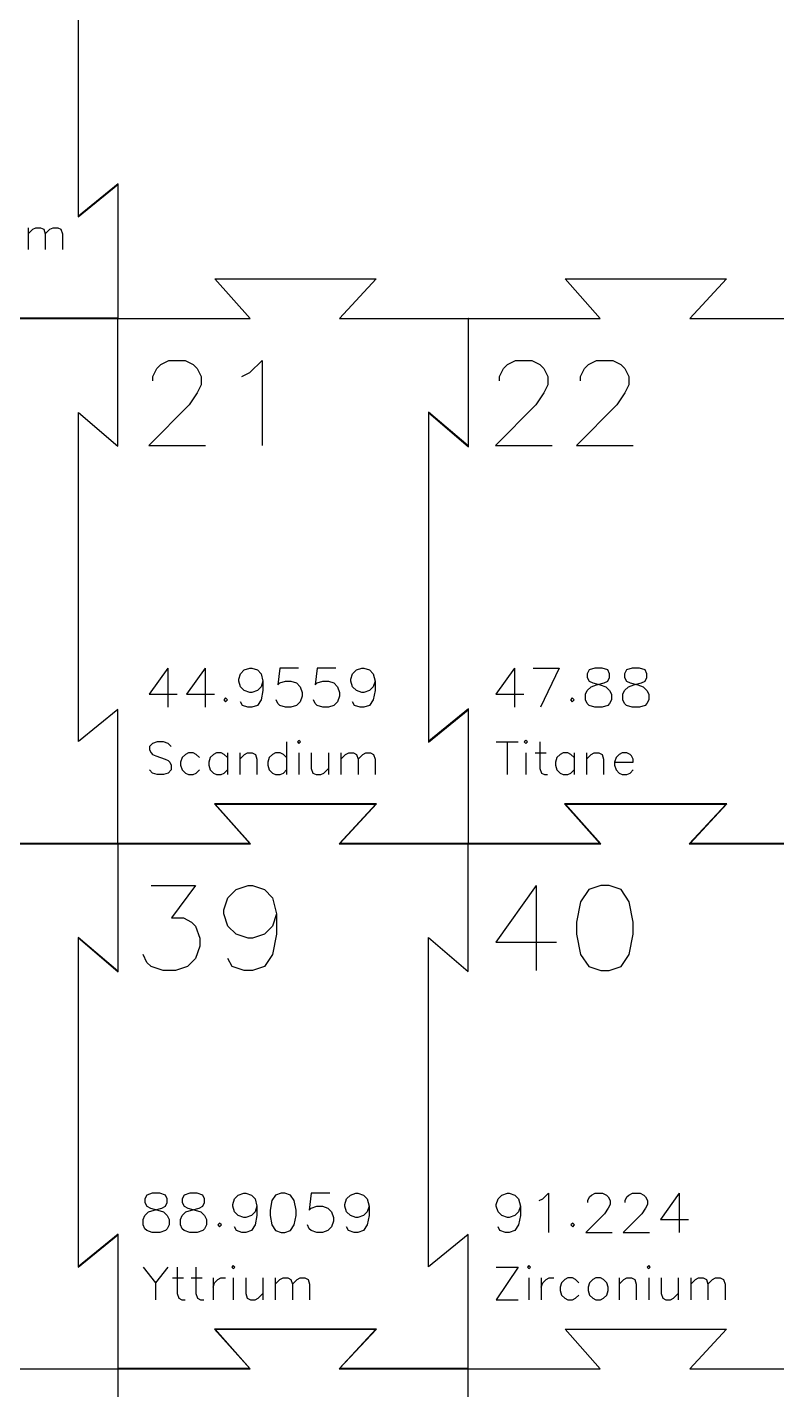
# Model space of a CAD drawing. Extents: x 0 to 297, y 0 to 210.
# Drawn here: x 41.4 to 73.2, y 94.2 to 152.1 of the extents above; entities that cross this region are included whole.
import ezdxf

# ---------------------------------------------------------------- set-up
doc = ezdxf.new("R2010")
doc.units = 0
doc.layers.get('0').update_dxf_attribs({"linetype": 'CONTINUOUS'})

msp = doc.modelspace()

# ---------------------------------------------------------------- linework, layer by layer
at = {"color": 1}
for p, q in [((43.551716, 158.031687), (43.551716, 144.016537)), ((43.566473, 144.047687), (43.566473, 157.999717)), ((43.551716, 144.016537), (45.23054, 145.388787)), ((45.245297, 145.419117), (43.566473, 144.047687)), ((45.23054, 145.388787), (45.23054, 142.559853)), ((45.245297, 142.559853), (45.245297, 145.419117)), ((45.23054, 142.559853), (45.23054, 139.701408)), ((45.245297, 139.701408), (45.245297, 142.559853)), ((50.848497, 139.701796), (49.350725, 141.380629)), ((49.350725, 141.380629), (56.204526, 141.380629)), ((56.204526, 141.380629), (54.642624, 139.701796)), ((65.720726, 139.701796), (64.222954, 141.380629)), ((64.222954, 141.380629), (71.076755, 141.380629)), ((71.076755, 141.380629), (69.514853, 139.701796)), ((39.75305, 139.694029), (41.565491, 139.694029)), ((41.565491, 139.708786), (39.787479, 139.708786)), ((43.381211, 139.708786), (41.565491, 139.708786)), ((41.565491, 139.694029), (43.381211, 139.694029)), ((45.237917, 139.708786), (43.381211, 139.708786)), ((43.381211, 139.694029), (45.237917, 139.694029)), ((45.23054, 139.701408), (45.245297, 139.701408)), ((45.237917, 139.694029), (45.237917, 139.708786)), ((47.246296, 139.701796), (50.848497, 139.701796)), ((54.642624, 139.701796), (56.437741, 139.701796)), ((60.102769, 139.701796), (60.102769, 137.000742)), ((60.117526, 139.701796), (60.102769, 139.701796)), ((60.117526, 137.000742), (60.117526, 139.701796)), ((62.118526, 139.701796), (65.720726, 139.701796)), ((69.514853, 139.701796), (71.30997, 139.701796)), ((45.238458, 134.26978), (45.238458, 137.000765)), ((60.102769, 137.000742), (60.102769, 134.285752)), ((60.117526, 134.253782), (60.117526, 137.000742)), ((43.559635, 121.724956), (43.559635, 135.708424)), ((43.559635, 135.708424), (45.238458, 134.26978)), ((60.102769, 134.285752), (58.423945, 135.724402)), ((58.423945, 135.724402), (58.423945, 121.709251)), ((58.438702, 121.740402), (58.438702, 135.692432)), ((58.438702, 135.692432), (60.117526, 134.253782)), ((45.238458, 123.096169), (43.559635, 121.724956)), ((45.238458, 120.252812), (45.238458, 123.096169)), ((58.423945, 121.709251), (60.102769, 123.081502)), ((60.117526, 123.111832), (58.438702, 121.740402)), ((60.102769, 123.081502), (60.102769, 120.252567)), ((60.117526, 120.252567), (60.117526, 123.111832)), ((60.102769, 120.252567), (60.102769, 117.394123)), ((60.117526, 117.394123), (60.117526, 120.252567)), ((49.33387, 119.080335), (50.832351, 117.401501)), ((56.221309, 119.080335), (49.33387, 119.080335)), ((50.86514, 117.386744), (49.366659, 119.065578)), ((49.366659, 119.065578), (56.18688, 119.065578)), ((56.18688, 119.065578), (54.625279, 117.386744)), ((54.659708, 117.401501), (56.221309, 119.080335)), ((64.206099, 119.080335), (65.70458, 117.401501)), ((71.093538, 119.080335), (64.206099, 119.080335)), ((65.73737, 117.386744), (64.238888, 119.065578)), ((64.238888, 119.065578), (71.059109, 119.065578)), ((71.059109, 119.065578), (69.497508, 117.386744)), ((69.531937, 117.401501), (71.093538, 119.080335)), ((39.75305, 117.386744), (41.565491, 117.386744)), ((41.565491, 117.401501), (39.787479, 117.401501)), ((43.381211, 117.401501), (41.565491, 117.401501)), ((41.565491, 117.386744), (43.381211, 117.386744)), ((45.237917, 117.401501), (43.381211, 117.401501)), ((43.381211, 117.386744), (45.237917, 117.386744)), ((45.232999, 117.39451), (45.232999, 114.693456)), ((45.242014, 117.39451), (45.232999, 117.39451)), ((45.237917, 117.386744), (45.237917, 117.401501)), ((47.245997, 117.401501), (45.238458, 117.401501)), ((45.238458, 117.401501), (45.238458, 117.386744)), ((45.238458, 117.386744), (47.245997, 117.386744)), ((45.242014, 114.693456), (45.242014, 117.39451)), ((50.832351, 117.401501), (47.245997, 117.401501)), ((47.245997, 117.386744), (50.86514, 117.386744)), ((54.625279, 117.386744), (56.43772, 117.386744)), ((56.43772, 117.401501), (54.659708, 117.401501)), ((58.25344, 117.401501), (56.43772, 117.401501)), ((56.43772, 117.386744), (58.25344, 117.386744)), ((60.110147, 117.401501), (58.25344, 117.401501)), ((58.25344, 117.386744), (60.110147, 117.386744)), ((60.102769, 117.394123), (60.117526, 117.394123)), ((60.110147, 117.386744), (60.110147, 117.401501)), ((62.118226, 117.401501), (60.110687, 117.401501)), ((60.110687, 117.401501), (60.110687, 117.386744)), ((60.110687, 117.386744), (62.118226, 117.386744)), ((65.70458, 117.401501), (62.118226, 117.401501)), ((62.118226, 117.386744), (65.73737, 117.386744)), ((69.497508, 117.386744), (71.309949, 117.386744)), ((71.309949, 117.401501), (69.531937, 117.401501)), ((73.125669, 117.401501), (71.309949, 117.401501)), ((71.309949, 117.386744), (73.125669, 117.386744)), ((74.982376, 117.401501), (73.125669, 117.401501)), ((73.125669, 117.386744), (74.982376, 117.386744)), ((45.232999, 114.693456), (45.232999, 111.972728)), ((45.242014, 111.952235), (45.242014, 114.693456)), ((60.110687, 111.962495), (60.110687, 114.69348)), ((45.232999, 111.972728), (43.554175, 113.411378)), ((43.554175, 113.411378), (43.554175, 99.407704)), ((43.563191, 99.427378), (43.563191, 113.390884)), ((43.563191, 113.390884), (45.242014, 111.952235)), ((58.431864, 99.417671), (58.431864, 113.401138)), ((58.431864, 113.401138), (60.110687, 111.962495)), ((43.554175, 99.407704), (45.232999, 100.779134)), ((45.242014, 100.798808), (43.563191, 99.427378)), ((45.232999, 100.779134), (45.232999, 97.945282)), ((45.242014, 97.945282), (45.242014, 100.798808)), ((60.110687, 100.788884), (58.431864, 99.417671)), ((60.110687, 97.945526), (60.110687, 100.788884)), ((45.232999, 97.945282), (45.232999, 95.086837)), ((45.242014, 95.086837), (45.242014, 97.945282)), ((49.340428, 96.77059), (50.838089, 95.091756)), ((56.215571, 96.77059), (49.340428, 96.77059)), ((50.858583, 95.082741), (49.360921, 96.761575)), ((49.360921, 96.761575), (56.194258, 96.761575)), ((56.194258, 96.761575), (54.631837, 95.082741)), ((54.65233, 95.091756), (56.215571, 96.77059)), ((65.720726, 95.087251), (64.222954, 96.766085)), ((64.222954, 96.766085), (71.076755, 96.766085)), ((71.076755, 96.766085), (69.514853, 95.087251)), ((39.770395, 95.087251), (41.565512, 95.087251)), ((45.232999, 95.087251), (45.232999, 92.386197)), ((45.242014, 95.087251), (45.232999, 95.087251)), ((45.232999, 95.086837), (45.242014, 95.086837)), ((47.245997, 95.091756), (45.238458, 95.091756)), ((45.238458, 95.091756), (45.238458, 95.082741)), ((45.238458, 95.082741), (47.245997, 95.082741)), ((45.242014, 92.386197), (45.242014, 95.087251)), ((50.838089, 95.091756), (47.245997, 95.091756)), ((47.245997, 95.082741), (50.858583, 95.082741)), ((54.631837, 95.082741), (56.43772, 95.082741)), ((56.43772, 95.091756), (54.65233, 95.091756)), ((58.25344, 95.091756), (56.43772, 95.091756)), ((56.43772, 95.082741), (58.25344, 95.082741)), ((60.110147, 95.091756), (58.25344, 95.091756)), ((58.25344, 95.082741), (60.110147, 95.082741)), ((60.110147, 95.082741), (60.110147, 95.091756)), ((62.118526, 95.087251), (65.720726, 95.087251)), ((69.514853, 95.087251), (71.30997, 95.087251))]:
    msp.add_line(p, q, dxfattribs=at)
at = {"color": 5}
for p, q in [((41.424748, 143.55605), (41.424748, 142.630592)), ((41.624108, 143.490995), (41.756315, 143.55605)), ((41.756315, 143.55605), (41.953577, 143.55605)), ((41.953577, 143.55605), (42.087883, 143.490995)), ((42.352298, 143.490995), (42.482406, 143.55605)), ((42.482406, 143.55605), (42.681767, 143.55605)), ((42.681767, 143.55605), (42.813974, 143.490995)), ((41.424748, 143.291633), (41.624108, 143.490995)), ((42.087883, 143.490995), (42.152937, 143.291633)), ((42.152937, 143.291633), (42.352298, 143.490995)), ((42.152937, 143.291633), (42.152937, 142.630592)), ((42.813974, 143.490995), (42.881127, 143.291633)), ((42.881127, 143.291633), (42.881127, 142.630592)), ((47.063033, 137.744695), (47.401316, 137.919294)), ((47.401316, 137.919294), (48.088794, 137.919294)), ((48.088794, 137.919294), (48.43799, 137.744695)), ((50.838707, 137.400954), (51.357044, 137.919294)), ((51.357044, 137.919294), (51.357044, 134.307282)), ((61.784168, 137.744695), (62.122451, 137.919294)), ((62.122451, 137.919294), (62.809929, 137.919294)), ((62.809929, 137.919294), (63.159125, 137.744695)), ((65.22156, 137.744695), (65.559842, 137.919294)), ((65.559842, 137.919294), (66.247321, 137.919294)), ((66.247321, 137.919294), (66.596516, 137.744695)), ((46.713838, 137.231811), (46.888436, 137.570096)), ((46.713838, 137.057212), (46.713838, 137.231811)), ((46.888436, 137.570096), (47.063033, 137.744695)), ((48.43799, 137.744695), (48.607131, 137.570096)), ((48.607131, 137.570096), (48.776273, 137.231811)), ((48.776273, 137.231811), (48.776273, 136.882614)), ((50.500424, 137.231811), (50.838707, 137.400954)), ((61.434973, 137.231811), (61.609571, 137.570096)), ((61.434973, 137.057212), (61.434973, 137.231811)), ((61.609571, 137.570096), (61.784168, 137.744695)), ((63.159125, 137.744695), (63.328266, 137.570096)), ((63.328266, 137.570096), (63.497408, 137.231811)), ((63.497408, 137.231811), (63.497408, 136.882614)), ((64.872364, 137.231811), (65.046962, 137.570096)), ((64.872364, 137.057212), (64.872364, 137.231811)), ((65.046962, 137.570096), (65.22156, 137.744695)), ((66.596516, 137.744695), (66.765658, 137.570096)), ((66.765658, 137.570096), (66.934799, 137.231811)), ((66.934799, 137.231811), (66.934799, 136.882614)), ((48.776273, 136.882614), (48.607131, 136.544328)), ((63.497408, 136.882614), (63.328266, 136.544328)), ((66.934799, 136.882614), (66.765658, 136.544328)), ((48.263392, 136.025988), (46.544696, 134.307282)), ((48.607131, 136.544328), (48.263392, 136.025988)), ((62.984527, 136.025988), (61.265831, 134.307282)), ((63.328266, 136.544328), (62.984527, 136.025988)), ((66.421918, 136.025988), (64.703223, 134.307282)), ((66.765658, 136.544328), (66.421918, 136.025988)), ((46.544696, 134.307282), (48.95087, 134.307282)), ((61.265831, 134.307282), (63.672005, 134.307282)), ((64.703223, 134.307282), (67.109397, 134.307282)), ((47.350406, 124.8515), (46.557162, 123.738433)), ((47.350406, 124.8515), (47.350406, 123.184418)), ((48.936894, 124.8515), (48.14365, 123.738433)), ((48.936894, 124.8515), (48.936894, 123.184418)), ((50.364734, 124.373033), (50.442799, 124.612266)), ((50.442799, 124.612266), (50.603966, 124.770916)), ((50.603966, 124.770916), (50.84068, 124.8515)), ((50.84068, 124.8515), (50.921264, 124.8515)), ((50.921264, 124.8515), (51.157978, 124.770916)), ((51.157978, 124.770916), (51.316627, 124.612266)), ((51.316627, 124.612266), (51.394692, 124.294967)), ((52.109871, 124.8515), (52.029287, 124.136317)), ((52.903115, 124.8515), (52.109871, 124.8515)), ((53.696359, 124.8515), (53.615775, 124.136317)), ((54.489603, 124.8515), (53.696359, 124.8515)), ((55.124198, 124.373033), (55.202264, 124.612266)), ((55.202264, 124.612266), (55.363431, 124.770916)), ((55.363431, 124.770916), (55.600145, 124.8515)), ((55.600145, 124.8515), (55.680728, 124.8515)), ((55.680728, 124.8515), (55.917443, 124.770916)), ((55.917443, 124.770916), (56.076091, 124.612266)), ((56.076091, 124.612266), (56.154157, 124.294967)), ((62.071541, 124.8515), (61.278297, 123.738433)), ((62.071541, 124.8515), (62.071541, 123.184418)), ((62.864785, 124.8515), (63.975327, 124.8515)), ((63.975327, 124.8515), (63.182083, 123.184418)), ((65.244517, 124.770916), (65.163934, 124.612266)), ((65.163934, 124.612266), (65.163934, 124.453617)), ((65.163934, 124.453617), (65.244517, 124.294967)), ((65.481232, 124.8515), (65.244517, 124.770916)), ((65.798529, 124.8515), (65.481232, 124.8515)), ((66.037762, 124.770916), (65.798529, 124.8515)), ((66.115827, 124.612266), (66.037762, 124.770916)), ((66.037762, 124.294967), (66.115827, 124.453617)), ((66.115827, 124.453617), (66.115827, 124.612266)), ((66.831006, 124.770916), (66.750422, 124.612266)), ((66.750422, 124.612266), (66.750422, 124.453617)), ((66.750422, 124.453617), (66.831006, 124.294967)), ((67.06772, 124.8515), (66.831006, 124.770916)), ((67.385017, 124.8515), (67.06772, 124.8515)), ((67.62425, 124.770916), (67.385017, 124.8515)), ((67.702315, 124.612266), (67.62425, 124.770916)), ((67.62425, 124.294967), (67.702315, 124.453617)), ((67.702315, 124.453617), (67.702315, 124.612266)), ((50.364734, 124.294967), (50.364734, 124.373033)), ((50.442799, 124.055733), (50.364734, 124.294967)), ((50.603966, 123.899601), (50.442799, 124.055733)), ((50.84068, 123.819017), (50.603966, 123.899601)), ((51.157978, 123.899601), (50.921264, 123.819017)), ((51.316627, 124.055733), (51.157978, 123.899601)), ((51.394692, 124.294967), (51.316627, 124.055733)), ((51.394692, 123.899601), (51.316627, 123.501718)), ((51.394692, 124.294967), (51.394692, 123.899601)), ((52.029287, 124.136317), (52.109871, 124.216901)), ((52.109871, 124.216901), (52.346585, 124.294967)), ((52.346585, 124.294967), (52.585817, 124.294967)), ((52.585817, 124.294967), (52.82505, 124.216901)), ((52.82505, 124.216901), (52.98118, 124.055733)), ((52.98118, 124.055733), (53.061764, 123.819017)), ((53.615775, 124.136317), (53.696359, 124.216901)), ((53.696359, 124.216901), (53.933073, 124.294967)), ((53.933073, 124.294967), (54.172305, 124.294967)), ((54.172305, 124.294967), (54.411538, 124.216901)), ((54.411538, 124.216901), (54.567668, 124.055733)), ((54.567668, 124.055733), (54.648252, 123.819017)), ((55.124198, 124.294967), (55.124198, 124.373033)), ((55.202264, 124.055733), (55.124198, 124.294967)), ((55.363431, 123.899601), (55.202264, 124.055733)), ((55.600145, 123.819017), (55.363431, 123.899601)), ((55.917443, 123.899601), (55.680728, 123.819017)), ((56.076091, 124.055733), (55.917443, 123.899601)), ((56.154157, 124.294967), (56.076091, 124.055733)), ((56.154157, 123.899601), (56.076091, 123.501718)), ((56.154157, 124.294967), (56.154157, 123.899601)), ((65.085869, 123.738433), (65.163934, 123.899601)), ((65.163934, 123.899601), (65.325101, 124.055733)), ((65.244517, 124.294967), (65.403166, 124.216901)), ((65.325101, 124.055733), (65.561815, 124.136317)), ((65.403166, 124.216901), (65.720464, 124.136317)), ((65.561815, 124.136317), (65.879113, 124.216901)), ((65.720464, 124.136317), (65.959696, 124.055733)), ((65.879113, 124.216901), (66.037762, 124.294967)), ((65.959696, 124.055733), (66.115827, 123.899601)), ((66.115827, 123.899601), (66.19641, 123.738433)), ((66.672357, 123.738433), (66.750422, 123.899601)), ((66.750422, 123.899601), (66.911589, 124.055733)), ((66.831006, 124.294967), (66.989655, 124.216901)), ((66.911589, 124.055733), (67.148303, 124.136317)), ((66.989655, 124.216901), (67.306952, 124.136317)), ((67.148303, 124.136317), (67.465601, 124.216901)), ((67.306952, 124.136317), (67.546185, 124.055733)), ((67.465601, 124.216901), (67.62425, 124.294967)), ((67.546185, 124.055733), (67.702315, 123.899601)), ((67.702315, 123.899601), (67.782899, 123.738433)), ((46.557162, 123.738433), (47.748287, 123.738433)), ((48.14365, 123.738433), (49.334775, 123.738433)), ((49.808204, 123.582302), (49.730138, 123.501718)), ((49.730138, 123.501718), (49.808204, 123.422393)), ((49.888787, 123.501718), (49.808204, 123.582302)), ((49.808204, 123.422393), (49.888787, 123.501718)), ((50.523382, 123.263743), (50.442799, 123.422393)), ((50.921264, 123.819017), (50.84068, 123.819017)), ((51.316627, 123.501718), (51.157978, 123.263743)), ((52.029287, 123.343068), (51.951222, 123.501718)), ((52.109871, 123.263743), (52.029287, 123.343068)), ((52.98118, 123.422393), (52.82505, 123.263743)), ((53.061764, 123.660367), (52.98118, 123.422393)), ((53.061764, 123.819017), (53.061764, 123.660367)), ((53.615775, 123.343068), (53.53771, 123.501718)), ((53.696359, 123.263743), (53.615775, 123.343068)), ((54.567668, 123.422393), (54.411538, 123.263743)), ((54.648252, 123.660367), (54.567668, 123.422393)), ((54.648252, 123.819017), (54.648252, 123.660367)), ((55.282847, 123.263743), (55.202264, 123.422393)), ((55.680728, 123.819017), (55.600145, 123.819017)), ((56.076091, 123.501718), (55.917443, 123.263743)), ((61.278297, 123.738433), (62.469422, 123.738433)), ((64.529339, 123.582302), (64.451273, 123.501718)), ((64.451273, 123.501718), (64.529339, 123.422393)), ((64.609922, 123.501718), (64.529339, 123.582302)), ((64.529339, 123.422393), (64.609922, 123.501718)), ((65.085869, 123.501718), (65.085869, 123.738433)), ((65.163934, 123.343068), (65.085869, 123.501718)), ((65.244517, 123.263743), (65.163934, 123.343068)), ((66.115827, 123.343068), (66.037762, 123.263743)), ((66.19641, 123.501718), (66.115827, 123.343068)), ((66.19641, 123.738433), (66.19641, 123.501718)), ((66.672357, 123.501718), (66.672357, 123.738433)), ((66.750422, 123.343068), (66.672357, 123.501718)), ((66.831006, 123.263743), (66.750422, 123.343068)), ((67.702315, 123.343068), (67.62425, 123.263743)), ((67.782899, 123.501718), (67.702315, 123.343068)), ((67.782899, 123.738433), (67.782899, 123.501718)), ((50.760097, 123.184418), (50.523382, 123.263743)), ((50.921264, 123.184418), (50.760097, 123.184418)), ((51.157978, 123.263743), (50.921264, 123.184418)), ((52.346585, 123.184418), (52.109871, 123.263743)), ((52.585817, 123.184418), (52.346585, 123.184418)), ((52.82505, 123.263743), (52.585817, 123.184418)), ((53.933073, 123.184418), (53.696359, 123.263743)), ((54.172305, 123.184418), (53.933073, 123.184418)), ((54.411538, 123.263743), (54.172305, 123.184418)), ((55.519561, 123.184418), (55.282847, 123.263743)), ((55.680728, 123.184418), (55.519561, 123.184418)), ((55.917443, 123.263743), (55.680728, 123.184418)), ((65.481232, 123.184418), (65.244517, 123.263743)), ((65.798529, 123.184418), (65.481232, 123.184418)), ((66.037762, 123.263743), (65.798529, 123.184418)), ((67.06772, 123.184418), (66.831006, 123.263743)), ((67.385017, 123.184418), (67.06772, 123.184418)), ((67.62425, 123.263743), (67.385017, 123.184418)), ((46.710894, 121.645389), (46.578687, 121.513181)), ((46.908156, 121.712542), (46.710894, 121.645389)), ((47.172571, 121.712542), (46.908156, 121.712542)), ((47.371931, 121.645389), (47.172571, 121.712542)), ((47.504138, 121.513181), (47.371931, 121.645389)), ((52.393712, 121.712542), (52.393712, 120.323307)), ((52.920443, 121.777597), (52.855388, 121.712542)), ((52.855388, 121.712542), (52.920443, 121.645389)), ((52.987596, 121.712542), (52.920443, 121.777597)), ((52.920443, 121.645389), (52.987596, 121.712542)), ((61.299822, 121.712542), (62.225273, 121.712542)), ((61.761498, 121.712542), (61.761498, 120.323307)), ((62.554742, 121.777597), (62.489688, 121.712542)), ((62.489688, 121.712542), (62.554742, 121.645389)), ((62.621895, 121.712542), (62.554742, 121.777597)), ((62.554742, 121.645389), (62.621895, 121.712542)), ((63.150725, 121.712542), (63.150725, 120.587723)), ((46.578687, 121.513181), (46.578687, 121.380972)), ((46.578687, 121.380972), (46.643741, 121.248764)), ((46.643741, 121.248764), (46.710894, 121.183709)), ((46.710894, 121.183709), (46.843101, 121.116556)), ((46.843101, 121.116556), (47.239723, 120.984348)), ((47.239723, 120.984348), (47.371931, 120.919293)), ((47.965815, 121.049403), (47.90076, 120.85214)), ((48.100121, 121.183709), (47.965815, 121.049403)), ((48.230229, 121.248764), (48.100121, 121.183709)), ((48.42959, 121.248764), (48.230229, 121.248764)), ((48.561797, 121.183709), (48.42959, 121.248764)), ((48.694004, 121.049403), (48.561797, 121.183709)), ((49.155681, 121.049403), (49.090626, 120.85214)), ((49.289987, 121.183709), (49.155681, 121.049403)), ((49.420096, 121.248764), (49.289987, 121.183709)), ((49.619456, 121.248764), (49.420096, 121.248764)), ((49.751663, 121.183709), (49.619456, 121.248764)), ((49.883871, 121.049403), (49.751663, 121.183709)), ((49.883871, 121.248764), (49.883871, 120.323307)), ((50.410602, 121.248764), (50.410602, 120.323307)), ((50.410602, 120.984348), (50.609962, 121.183709)), ((50.609962, 121.183709), (50.742169, 121.248764)), ((50.742169, 121.248764), (50.939431, 121.248764)), ((50.939431, 121.248764), (51.073737, 121.183709)), ((51.073737, 121.183709), (51.138791, 120.984348)), ((51.138791, 120.984348), (51.138791, 120.323307)), ((51.665522, 121.049403), (51.600468, 120.85214)), ((51.799828, 121.183709), (51.665522, 121.049403)), ((51.929937, 121.248764), (51.799828, 121.183709)), ((52.129297, 121.248764), (51.929937, 121.248764)), ((52.261505, 121.183709), (52.129297, 121.248764)), ((52.393712, 121.049403), (52.261505, 121.183709)), ((52.920443, 121.248764), (52.920443, 120.323307)), ((53.449272, 121.248764), (53.449272, 120.587723)), ((54.177462, 121.248764), (54.177462, 120.323307)), ((54.704193, 121.248764), (54.704193, 120.323307)), ((54.704193, 120.984348), (54.903553, 121.183709)), ((54.903553, 121.183709), (55.035761, 121.248764)), ((55.035761, 121.248764), (55.233022, 121.248764)), ((55.233022, 121.248764), (55.367328, 121.183709)), ((55.367328, 121.183709), (55.432383, 120.984348)), ((55.432383, 120.984348), (55.631743, 121.183709)), ((55.432383, 120.984348), (55.432383, 120.323307)), ((55.631743, 121.183709), (55.761852, 121.248764)), ((55.761852, 121.248764), (55.961212, 121.248764)), ((55.961212, 121.248764), (56.093419, 121.183709)), ((56.093419, 121.183709), (56.160572, 120.984348)), ((56.160572, 120.984348), (56.160572, 120.323307)), ((62.554742, 121.248764), (62.554742, 120.323307)), ((62.953463, 121.248764), (63.415139, 121.248764)), ((63.876816, 121.049403), (63.811762, 120.85214)), ((64.011122, 121.183709), (63.876816, 121.049403)), ((64.141231, 121.248764), (64.011122, 121.183709)), ((64.340591, 121.248764), (64.141231, 121.248764)), ((64.472798, 121.183709), (64.340591, 121.248764)), ((64.605006, 121.049403), (64.472798, 121.183709)), ((64.605006, 121.248764), (64.605006, 120.323307)), ((65.131737, 121.248764), (65.131737, 120.323307)), ((65.131737, 120.984348), (65.331097, 121.183709)), ((65.331097, 121.183709), (65.463304, 121.248764)), ((65.463304, 121.248764), (65.660566, 121.248764)), ((65.660566, 121.248764), (65.794872, 121.183709)), ((65.794872, 121.183709), (65.859926, 120.984348)), ((65.859926, 120.984348), (65.859926, 120.323307)), ((66.386657, 121.049403), (66.321603, 120.85214)), ((66.520963, 121.183709), (66.386657, 121.049403)), ((66.651072, 121.248764), (66.520963, 121.183709)), ((66.850432, 121.248764), (66.651072, 121.248764)), ((66.98264, 121.183709), (66.850432, 121.248764)), ((67.049793, 121.116556), (66.98264, 121.183709)), ((67.114847, 120.984348), (67.049793, 121.116556)), ((67.114847, 120.85214), (67.114847, 120.984348)), ((46.710894, 120.389411), (46.578687, 120.521619)), ((46.908156, 120.323307), (46.710894, 120.389411)), ((47.371931, 120.389411), (47.172571, 120.323307)), ((47.371931, 120.919293), (47.436985, 120.85214)), ((47.504138, 120.521619), (47.371931, 120.389411)), ((47.436985, 120.85214), (47.504138, 120.719931)), ((47.504138, 120.719931), (47.504138, 120.521619)), ((47.90076, 120.85214), (47.90076, 120.719931)), ((47.90076, 120.719931), (47.965815, 120.521619)), ((47.965815, 120.521619), (48.100121, 120.389411)), ((48.100121, 120.389411), (48.230229, 120.323307)), ((48.42959, 120.323307), (48.561797, 120.389411)), ((48.561797, 120.389411), (48.694004, 120.521619)), ((49.090626, 120.85214), (49.090626, 120.719931)), ((49.090626, 120.719931), (49.155681, 120.521619)), ((49.155681, 120.521619), (49.289987, 120.389411)), ((49.289987, 120.389411), (49.420096, 120.323307)), ((49.619456, 120.323307), (49.751663, 120.389411)), ((49.751663, 120.389411), (49.883871, 120.521619)), ((51.600468, 120.85214), (51.600468, 120.719931)), ((51.600468, 120.719931), (51.665522, 120.521619)), ((51.665522, 120.521619), (51.799828, 120.389411)), ((51.799828, 120.389411), (51.929937, 120.323307)), ((52.129297, 120.323307), (52.261505, 120.389411)), ((52.261505, 120.389411), (52.393712, 120.521619)), ((53.449272, 120.587723), (53.516425, 120.389411)), ((53.516425, 120.389411), (53.648633, 120.323307)), ((53.847993, 120.323307), (53.978102, 120.389411)), ((53.978102, 120.389411), (54.177462, 120.587723)), ((63.150725, 120.587723), (63.217878, 120.389411)), ((63.217878, 120.389411), (63.347987, 120.323307)), ((63.811762, 120.85214), (63.811762, 120.719931)), ((63.811762, 120.719931), (63.876816, 120.521619)), ((63.876816, 120.521619), (64.011122, 120.389411)), ((64.011122, 120.389411), (64.141231, 120.323307)), ((64.340591, 120.323307), (64.472798, 120.389411)), ((64.472798, 120.389411), (64.605006, 120.521619)), ((66.321603, 120.85214), (67.114847, 120.85214)), ((66.321603, 120.85214), (66.321603, 120.719931)), ((66.321603, 120.719931), (66.386657, 120.521619)), ((66.386657, 120.521619), (66.520963, 120.389411)), ((66.520963, 120.389411), (66.651072, 120.323307)), ((66.850432, 120.323307), (66.98264, 120.389411)), ((66.98264, 120.389411), (67.114847, 120.521619)), ((47.172571, 120.323307), (46.908156, 120.323307)), ((48.230229, 120.323307), (48.42959, 120.323307)), ((49.420096, 120.323307), (49.619456, 120.323307)), ((51.929937, 120.323307), (52.129297, 120.323307)), ((53.648633, 120.323307), (53.847993, 120.323307)), ((63.347987, 120.323307), (63.482292, 120.323307)), ((64.141231, 120.323307), (64.340591, 120.323307)), ((66.651072, 120.323307), (66.850432, 120.323307)), ((46.645455, 115.612008), (48.533292, 115.612008)), ((48.533292, 115.612008), (47.507531, 114.237043)), ((49.908249, 115.093668), (50.257444, 115.437409)), ((50.257444, 115.437409), (50.770325, 115.612008)), ((50.770325, 115.612008), (50.944922, 115.612008)), ((50.944922, 115.612008), (51.457803, 115.437409)), ((51.457803, 115.437409), (51.801542, 115.093668)), ((62.996984, 115.612008), (61.278288, 113.200363)), ((62.996984, 115.612008), (62.996984, 111.999997)), ((65.234016, 115.437409), (64.884821, 114.924526)), ((65.746897, 115.612008), (65.234016, 115.437409)), ((66.090636, 115.612008), (65.746897, 115.612008)), ((66.608973, 115.437409), (66.090636, 115.612008)), ((66.947256, 114.924526), (66.608973, 115.437409)), ((49.739107, 114.575328), (49.908249, 115.093668)), ((51.801542, 115.093668), (51.970684, 114.406186)), ((64.884821, 114.924526), (64.71568, 114.062444)), ((67.121854, 114.062444), (66.947256, 114.924526)), ((47.507531, 114.237043), (48.020412, 114.237043)), ((48.020412, 114.237043), (48.364151, 114.062444)), ((48.364151, 114.062444), (48.533292, 113.887846)), ((49.739107, 114.406186), (49.739107, 114.575328)), ((49.908249, 113.887846), (49.739107, 114.406186)), ((51.970684, 114.406186), (51.801542, 113.887846)), ((51.970684, 114.406186), (51.970684, 113.54956)), ((64.71568, 114.062444), (64.71568, 113.54956)), ((67.121854, 113.54956), (67.121854, 114.062444)), ((48.533292, 113.887846), (48.70789, 113.374962)), ((50.257444, 113.54956), (49.908249, 113.887846)), ((50.770325, 113.374962), (50.257444, 113.54956)), ((51.457803, 113.54956), (50.944922, 113.374962)), ((51.801542, 113.887846), (51.457803, 113.54956)), ((51.970684, 113.54956), (51.801542, 112.687479)), ((64.71568, 113.54956), (64.884821, 112.687479)), ((66.947256, 112.687479), (67.121854, 113.54956)), ((48.70789, 113.03122), (48.533292, 112.515608)), ((48.70789, 113.374962), (48.70789, 113.03122)), ((50.944922, 113.374962), (50.770325, 113.374962)), ((61.278288, 113.200363), (63.85906, 113.200363)), ((46.470858, 112.343738), (46.301716, 112.687479)), ((46.645455, 112.171867), (46.470858, 112.343738)), ((48.533292, 112.515608), (48.195009, 112.171867)), ((50.082846, 112.171867), (49.908249, 112.515608)), ((51.801542, 112.687479), (51.457803, 112.171867)), ((64.884821, 112.687479), (65.234016, 112.171867)), ((66.608973, 112.171867), (66.947256, 112.687479)), ((47.158336, 111.999997), (46.645455, 112.171867)), ((47.676673, 111.999997), (47.158336, 111.999997)), ((48.195009, 112.171867), (47.676673, 111.999997)), ((50.595727, 111.999997), (50.082846, 112.171867)), ((50.944922, 111.999997), (50.595727, 111.999997)), ((51.457803, 112.171867), (50.944922, 111.999997)), ((65.234016, 112.171867), (65.746897, 111.999997)), ((65.746897, 111.999997), (66.090636, 111.999997)), ((66.090636, 111.999997), (66.608973, 112.171867)), ((46.460374, 102.463631), (46.379791, 102.304981)), ((46.697088, 102.544215), (46.460374, 102.463631)), ((47.014386, 102.544215), (46.697088, 102.544215)), ((47.253618, 102.463631), (47.014386, 102.544215)), ((47.331684, 102.304981), (47.253618, 102.463631)), ((48.046862, 102.463631), (47.966279, 102.304981)), ((48.283577, 102.544215), (48.046862, 102.463631)), ((48.600874, 102.544215), (48.283577, 102.544215)), ((48.840107, 102.463631), (48.600874, 102.544215)), ((48.918172, 102.304981), (48.840107, 102.463631)), ((50.187362, 102.304981), (50.34853, 102.463631)), ((50.34853, 102.463631), (50.585244, 102.544215)), ((50.585244, 102.544215), (50.665827, 102.544215)), ((50.665827, 102.544215), (50.902541, 102.463631)), ((50.902541, 102.463631), (51.06119, 102.304981)), ((51.935018, 102.463631), (51.773851, 102.226915)), ((52.171732, 102.544215), (51.935018, 102.463631)), ((52.330381, 102.544215), (52.171732, 102.544215)), ((52.569613, 102.463631), (52.330381, 102.544215)), ((52.725744, 102.226915), (52.569613, 102.463631)), ((53.440923, 102.544215), (53.360339, 101.829032)), ((54.234167, 102.544215), (53.440923, 102.544215)), ((54.946827, 102.304981), (55.107994, 102.463631)), ((55.107994, 102.463631), (55.344709, 102.544215)), ((55.344709, 102.544215), (55.425292, 102.544215)), ((55.425292, 102.544215), (55.662006, 102.463631)), ((55.662006, 102.463631), (55.820655, 102.304981)), ((61.377932, 102.304981), (61.539099, 102.463631)), ((61.539099, 102.463631), (61.775813, 102.544215)), ((61.775813, 102.544215), (61.856396, 102.544215)), ((61.856396, 102.544215), (62.09311, 102.463631)), ((62.09311, 102.463631), (62.251759, 102.304981)), ((63.281717, 102.304981), (63.52095, 102.544215)), ((63.52095, 102.544215), (63.52095, 100.877133)), ((65.266087, 102.383047), (65.34667, 102.463631)), ((65.34667, 102.463631), (65.502801, 102.544215)), ((65.502801, 102.544215), (65.820099, 102.544215)), ((65.820099, 102.544215), (65.981266, 102.463631)), ((65.981266, 102.463631), (66.059331, 102.383047)), ((66.852575, 102.383047), (66.933159, 102.463631)), ((66.933159, 102.463631), (67.089289, 102.544215)), ((67.089289, 102.544215), (67.406587, 102.544215)), ((67.406587, 102.544215), (67.567754, 102.463631)), ((67.567754, 102.463631), (67.645819, 102.383047)), ((69.073659, 102.544215), (68.280415, 101.431148)), ((69.073659, 102.544215), (69.073659, 100.877133)), ((46.379791, 102.304981), (46.379791, 102.146331)), ((46.379791, 102.146331), (46.460374, 101.987681)), ((46.460374, 101.987681), (46.619023, 101.909616)), ((46.619023, 101.909616), (46.936321, 101.829032)), ((46.777672, 101.829032), (47.094969, 101.909616)), ((47.094969, 101.909616), (47.253618, 101.987681)), ((47.253618, 101.987681), (47.331684, 102.146331)), ((47.331684, 102.146331), (47.331684, 102.304981)), ((47.966279, 102.304981), (47.966279, 102.146331)), ((47.966279, 102.146331), (48.046862, 101.987681)), ((48.046862, 101.987681), (48.205511, 101.909616)), ((48.205511, 101.909616), (48.522809, 101.829032)), ((48.36416, 101.829032), (48.681458, 101.909616)), ((48.681458, 101.909616), (48.840107, 101.987681)), ((48.840107, 101.987681), (48.918172, 102.146331)), ((48.918172, 102.146331), (48.918172, 102.304981)), ((50.109297, 102.065747), (50.187362, 102.304981)), ((50.109297, 101.987681), (50.109297, 102.065747)), ((50.187362, 101.748448), (50.109297, 101.987681)), ((51.06119, 102.304981), (51.139255, 101.987681)), ((51.139255, 101.987681), (51.06119, 101.748448)), ((51.139255, 101.987681), (51.139255, 101.592316)), ((51.773851, 102.226915), (51.695785, 101.829032)), ((52.806327, 101.829032), (52.725744, 102.226915)), ((53.360339, 101.829032), (53.440923, 101.909616)), ((53.440923, 101.909616), (53.677637, 101.987681)), ((53.677637, 101.987681), (53.916869, 101.987681)), ((53.916869, 101.987681), (54.156101, 101.909616)), ((54.156101, 101.909616), (54.312232, 101.748448)), ((54.868762, 102.065747), (54.946827, 102.304981)), ((54.868762, 101.987681), (54.868762, 102.065747)), ((54.946827, 101.748448), (54.868762, 101.987681)), ((55.820655, 102.304981), (55.89872, 101.987681)), ((55.89872, 101.987681), (55.820655, 101.748448)), ((55.89872, 101.987681), (55.89872, 101.592316)), ((61.299866, 102.065747), (61.377932, 102.304981)), ((61.299866, 101.987681), (61.299866, 102.065747)), ((61.377932, 101.748448), (61.299866, 101.987681)), ((62.251759, 102.304981), (62.329825, 101.987681)), ((62.329825, 101.987681), (62.251759, 101.748448)), ((62.329825, 101.987681), (62.329825, 101.592316)), ((63.125587, 102.226915), (63.281717, 102.304981)), ((65.185503, 102.226915), (65.266087, 102.383047)), ((65.185503, 102.146331), (65.185503, 102.226915)), ((66.059331, 101.909616), (65.900682, 101.670382)), ((66.059331, 102.383047), (66.137396, 102.226915)), ((66.137396, 102.065747), (66.059331, 101.909616)), ((66.137396, 102.226915), (66.137396, 102.065747)), ((66.771992, 102.226915), (66.852575, 102.383047)), ((66.771992, 102.146331), (66.771992, 102.226915)), ((67.645819, 101.909616), (67.487171, 101.670382)), ((67.645819, 102.383047), (67.723885, 102.226915)), ((67.723885, 102.065747), (67.645819, 101.909616)), ((67.723885, 102.226915), (67.723885, 102.065747)), ((46.301725, 101.431148), (46.379791, 101.592316)), ((46.301725, 101.194432), (46.301725, 101.431148)), ((46.379791, 101.592316), (46.540958, 101.748448)), ((46.540958, 101.748448), (46.777672, 101.829032)), ((46.936321, 101.829032), (47.175553, 101.748448)), ((47.175553, 101.748448), (47.331684, 101.592316)), ((47.331684, 101.592316), (47.412267, 101.431148)), ((47.412267, 101.431148), (47.412267, 101.194432)), ((47.888214, 101.431148), (47.966279, 101.592316)), ((47.888214, 101.194432), (47.888214, 101.431148)), ((47.966279, 101.592316), (48.127446, 101.748448)), ((48.127446, 101.748448), (48.36416, 101.829032)), ((48.522809, 101.829032), (48.762041, 101.748448)), ((48.762041, 101.748448), (48.918172, 101.592316)), ((48.918172, 101.592316), (48.998755, 101.431148)), ((48.998755, 101.431148), (48.998755, 101.194432)), ((50.34853, 101.592316), (50.187362, 101.748448)), ((50.585244, 101.511732), (50.34853, 101.592316)), ((50.665827, 101.511732), (50.585244, 101.511732)), ((50.902541, 101.592316), (50.665827, 101.511732)), ((51.06119, 101.748448), (50.902541, 101.592316)), ((51.139255, 101.592316), (51.06119, 101.194432)), ((51.695785, 101.829032), (51.695785, 101.592316)), ((51.695785, 101.592316), (51.773851, 101.194432)), ((52.725744, 101.194432), (52.806327, 101.592316)), ((52.806327, 101.592316), (52.806327, 101.829032)), ((54.312232, 101.748448), (54.392816, 101.511732)), ((54.392816, 101.353082), (54.312232, 101.115107)), ((54.392816, 101.511732), (54.392816, 101.353082)), ((55.107994, 101.592316), (54.946827, 101.748448)), ((55.344709, 101.511732), (55.107994, 101.592316)), ((55.425292, 101.511732), (55.344709, 101.511732)), ((55.662006, 101.592316), (55.425292, 101.511732)), ((55.820655, 101.748448), (55.662006, 101.592316)), ((55.89872, 101.592316), (55.820655, 101.194432)), ((61.539099, 101.592316), (61.377932, 101.748448)), ((61.775813, 101.511732), (61.539099, 101.592316)), ((61.856396, 101.511732), (61.775813, 101.511732)), ((62.09311, 101.592316), (61.856396, 101.511732)), ((62.251759, 101.748448), (62.09311, 101.592316)), ((62.329825, 101.592316), (62.251759, 101.194432)), ((65.900682, 101.670382), (65.107438, 100.877133)), ((67.487171, 101.670382), (66.693926, 100.877133)), ((68.280415, 101.431148), (69.47154, 101.431148)), ((46.379791, 101.035782), (46.301725, 101.194432)), ((46.460374, 100.956457), (46.379791, 101.035782)), ((46.697088, 100.877133), (46.460374, 100.956457)), ((47.014386, 100.877133), (46.697088, 100.877133)), ((47.253618, 100.956457), (47.014386, 100.877133)), ((47.331684, 101.035782), (47.253618, 100.956457)), ((47.412267, 101.194432), (47.331684, 101.035782)), ((47.966279, 101.035782), (47.888214, 101.194432)), ((48.046862, 100.956457), (47.966279, 101.035782)), ((48.283577, 100.877133), (48.046862, 100.956457)), ((48.600874, 100.877133), (48.283577, 100.877133)), ((48.840107, 100.956457), (48.600874, 100.877133)), ((48.918172, 101.035782), (48.840107, 100.956457)), ((48.998755, 101.194432), (48.918172, 101.035782)), ((49.552767, 101.275016), (49.474702, 101.194432)), ((49.474702, 101.194432), (49.552767, 101.115107)), ((49.633351, 101.194432), (49.552767, 101.275016)), ((49.552767, 101.115107), (49.633351, 101.194432)), ((50.267946, 100.956457), (50.187362, 101.115107)), ((50.50466, 100.877133), (50.267946, 100.956457)), ((50.665827, 100.877133), (50.50466, 100.877133)), ((50.902541, 100.956457), (50.665827, 100.877133)), ((51.06119, 101.194432), (50.902541, 100.956457)), ((51.773851, 101.194432), (51.935018, 100.956457)), ((51.935018, 100.956457), (52.171732, 100.877133)), ((52.171732, 100.877133), (52.330381, 100.877133)), ((52.330381, 100.877133), (52.569613, 100.956457)), ((52.569613, 100.956457), (52.725744, 101.194432)), ((53.360339, 101.035782), (53.282274, 101.194432)), ((53.440923, 100.956457), (53.360339, 101.035782)), ((53.677637, 100.877133), (53.440923, 100.956457)), ((53.916869, 100.877133), (53.677637, 100.877133)), ((54.156101, 100.956457), (53.916869, 100.877133)), ((54.312232, 101.115107), (54.156101, 100.956457)), ((55.027411, 100.956457), (54.946827, 101.115107)), ((55.264125, 100.877133), (55.027411, 100.956457)), ((55.425292, 100.877133), (55.264125, 100.877133)), ((55.662006, 100.956457), (55.425292, 100.877133)), ((55.820655, 101.194432), (55.662006, 100.956457)), ((61.458515, 100.956457), (61.377932, 101.115107)), ((61.695229, 100.877133), (61.458515, 100.956457)), ((61.856396, 100.877133), (61.695229, 100.877133)), ((62.09311, 100.956457), (61.856396, 100.877133)), ((62.251759, 101.194432), (62.09311, 100.956457)), ((64.550908, 101.275016), (64.472843, 101.194432)), ((64.472843, 101.194432), (64.550908, 101.115107)), ((64.631492, 101.194432), (64.550908, 101.275016)), ((64.550908, 101.115107), (64.631492, 101.194432)), ((65.107438, 100.877133), (66.21798, 100.877133)), ((66.693926, 100.877133), (67.804468, 100.877133)), ((46.301681, 99.405257), (46.83051, 98.742117)), ((47.35934, 99.405257), (46.83051, 98.742117)), ((47.755962, 99.405257), (47.755962, 98.280438)), ((48.549206, 99.405257), (48.549206, 98.280438)), ((50.135694, 99.470312), (50.07064, 99.405257)), ((50.07064, 99.405257), (50.135694, 99.338103)), ((50.202847, 99.405257), (50.135694, 99.470312)), ((50.135694, 99.338103), (50.202847, 99.405257)), ((62.225273, 99.405257), (61.299822, 98.016021)), ((61.299822, 99.405257), (62.225273, 99.405257)), ((62.68695, 99.470312), (62.621895, 99.405257)), ((62.621895, 99.405257), (62.68695, 99.338103)), ((62.754103, 99.405257), (62.68695, 99.470312)), ((62.68695, 99.338103), (62.754103, 99.405257)), ((67.775884, 99.470312), (67.710829, 99.405257)), ((67.710829, 99.405257), (67.775884, 99.338103)), ((67.843037, 99.405257), (67.775884, 99.470312)), ((67.775884, 99.338103), (67.843037, 99.405257)), ((46.83051, 98.742117), (46.83051, 98.016021)), ((47.5587, 98.941479), (48.020376, 98.941479)), ((48.351944, 98.941479), (48.813621, 98.941479)), ((49.275297, 98.941479), (49.275297, 98.016021)), ((49.275297, 98.544854), (49.34245, 98.742117)), ((49.34245, 98.742117), (49.474657, 98.876424)), ((49.474657, 98.876424), (49.606865, 98.941479)), ((49.606865, 98.941479), (49.804126, 98.941479)), ((50.135694, 98.941479), (50.135694, 98.016021)), ((50.664524, 98.941479), (50.664524, 98.280438)), ((51.392713, 98.941479), (51.392713, 98.016021)), ((51.919444, 98.941479), (51.919444, 98.016021)), ((51.919444, 98.677062), (52.118804, 98.876424)), ((52.118804, 98.876424), (52.251012, 98.941479)), ((52.251012, 98.941479), (52.448274, 98.941479)), ((52.448274, 98.941479), (52.58258, 98.876424)), ((52.58258, 98.876424), (52.647634, 98.677062)), ((52.647634, 98.677062), (52.846994, 98.876424)), ((52.647634, 98.677062), (52.647634, 98.016021)), ((52.846994, 98.876424), (52.977103, 98.941479)), ((52.977103, 98.941479), (53.176463, 98.941479)), ((53.176463, 98.941479), (53.308671, 98.876424)), ((53.308671, 98.876424), (53.375824, 98.677062)), ((53.375824, 98.677062), (53.375824, 98.016021)), ((62.68695, 98.941479), (62.68695, 98.016021)), ((63.215779, 98.941479), (63.215779, 98.016021)), ((63.215779, 98.544854), (63.282932, 98.742117)), ((63.282932, 98.742117), (63.415139, 98.876424)), ((63.415139, 98.876424), (63.547347, 98.941479)), ((63.547347, 98.941479), (63.744609, 98.941479)), ((64.076176, 98.742117), (64.011122, 98.544854)), ((64.011122, 98.544854), (64.011122, 98.412646)), ((64.011122, 98.412646), (64.076176, 98.214334)), ((64.210482, 98.876424), (64.076176, 98.742117)), ((64.340591, 98.941479), (64.210482, 98.876424)), ((64.539951, 98.941479), (64.340591, 98.941479)), ((64.672159, 98.876424), (64.539951, 98.941479)), ((64.804366, 98.742117), (64.672159, 98.876424)), ((65.266042, 98.742117), (65.200988, 98.544854)), ((65.200988, 98.544854), (65.200988, 98.412646)), ((65.200988, 98.412646), (65.266042, 98.214334)), ((65.400348, 98.876424), (65.266042, 98.742117)), ((65.530457, 98.941479), (65.400348, 98.876424)), ((65.729817, 98.941479), (65.530457, 98.941479)), ((65.862025, 98.876424), (65.729817, 98.941479)), ((65.994232, 98.742117), (65.862025, 98.876424)), ((66.059287, 98.544854), (65.994232, 98.742117)), ((65.994232, 98.214334), (66.059287, 98.412646)), ((66.059287, 98.412646), (66.059287, 98.544854)), ((66.520963, 98.941479), (66.520963, 98.016021)), ((66.520963, 98.677062), (66.720323, 98.876424)), ((66.720323, 98.876424), (66.852531, 98.941479)), ((66.852531, 98.941479), (67.049793, 98.941479)), ((67.049793, 98.941479), (67.184098, 98.876424)), ((67.184098, 98.876424), (67.249153, 98.677062)), ((67.249153, 98.677062), (67.249153, 98.016021)), ((67.775884, 98.941479), (67.775884, 98.016021)), ((68.304713, 98.941479), (68.304713, 98.280438)), ((69.032903, 98.941479), (69.032903, 98.016021)), ((69.559634, 98.941479), (69.559634, 98.016021)), ((69.559634, 98.677062), (69.758994, 98.876424)), ((69.758994, 98.876424), (69.891201, 98.941479)), ((69.891201, 98.941479), (70.088463, 98.941479)), ((70.088463, 98.941479), (70.222769, 98.876424)), ((70.222769, 98.876424), (70.287824, 98.677062)), ((70.287824, 98.677062), (70.487184, 98.876424)), ((70.287824, 98.677062), (70.287824, 98.016021)), ((70.487184, 98.876424), (70.617293, 98.941479)), ((70.617293, 98.941479), (70.816653, 98.941479)), ((70.816653, 98.941479), (70.94886, 98.876424)), ((70.94886, 98.876424), (71.016013, 98.677062)), ((71.016013, 98.677062), (71.016013, 98.016021)), ((47.755962, 98.280438), (47.823115, 98.082126)), ((47.823115, 98.082126), (47.953223, 98.016021)), ((47.953223, 98.016021), (48.087529, 98.016021)), ((48.549206, 98.280438), (48.616359, 98.082126)), ((48.616359, 98.082126), (48.746468, 98.016021)), ((48.746468, 98.016021), (48.880774, 98.016021)), ((50.664524, 98.280438), (50.731677, 98.082126)), ((50.731677, 98.082126), (50.863884, 98.016021)), ((50.863884, 98.016021), (51.063244, 98.016021)), ((51.063244, 98.016021), (51.193353, 98.082126)), ((51.193353, 98.082126), (51.392713, 98.280438)), ((61.299822, 98.016021), (62.225273, 98.016021)), ((64.076176, 98.214334), (64.210482, 98.082126)), ((64.210482, 98.082126), (64.340591, 98.016021)), ((64.340591, 98.016021), (64.539951, 98.016021)), ((64.539951, 98.016021), (64.672159, 98.082126)), ((64.672159, 98.082126), (64.804366, 98.214334)), ((65.266042, 98.214334), (65.400348, 98.082126)), ((65.400348, 98.082126), (65.530457, 98.016021)), ((65.530457, 98.016021), (65.729817, 98.016021)), ((65.729817, 98.016021), (65.862025, 98.082126)), ((65.862025, 98.082126), (65.994232, 98.214334)), ((68.304713, 98.280438), (68.371866, 98.082126)), ((68.371866, 98.082126), (68.504073, 98.016021)), ((68.504073, 98.016021), (68.703434, 98.016021)), ((68.703434, 98.016021), (68.833543, 98.082126)), ((68.833543, 98.082126), (69.032903, 98.280438))]:
    msp.add_line(p, q, dxfattribs=at)
at = {"color": 1}
for points in [[(45.238458, 137.000765), (45.238458, 137.90624), (45.238458, 138.806721), (45.238458, 139.701796)], [(45.238458, 139.701796), (45.924143, 139.701796), (46.592258, 139.701796), (47.246296, 139.701796)], [(56.437741, 139.701796), (57.038338, 139.701796), (57.642323, 139.701796), (58.253189, 139.701796)], [(58.253189, 139.701796), (58.864056, 139.701796), (59.481805, 139.701796), (60.109927, 139.701796)], [(60.110687, 139.701796), (60.796372, 139.701796), (61.464487, 139.701796), (62.118526, 139.701796)], [(71.30997, 139.701796), (71.910567, 139.701796), (72.514552, 139.701796), (73.125419, 139.701796)], [(73.125419, 139.701796), (73.736285, 139.701796), (74.354034, 139.701796), (74.982156, 139.701796)], [(45.238458, 117.39445), (45.238458, 118.349459), (45.238458, 119.302386), (45.238458, 120.252812)], [(60.110687, 114.69348), (60.110687, 115.598955), (60.110687, 116.499435), (60.110687, 117.39451)], [(60.110687, 95.087164), (60.110687, 96.042173), (60.110687, 96.995101), (60.110687, 97.945526)], [(41.565512, 95.087251), (42.166108, 95.087251), (42.770094, 95.087251), (43.38096, 95.087251)], [(43.38096, 95.087251), (43.991827, 95.087251), (44.609575, 95.087251), (45.237698, 95.087251)], [(60.110687, 92.386221), (60.110687, 93.291696), (60.110687, 94.192176), (60.110687, 95.087251)], [(60.110687, 95.087251), (60.796372, 95.087251), (61.464487, 95.087251), (62.118526, 95.087251)], [(71.30997, 95.087251), (71.910567, 95.087251), (72.514552, 95.087251), (73.125419, 95.087251)], [(73.125419, 95.087251), (73.736285, 95.087251), (74.354034, 95.087251), (74.982156, 95.087251)]]:
    msp.add_open_spline(points, degree=3, dxfattribs=at)

doc.saveas('drawing.dxf')
